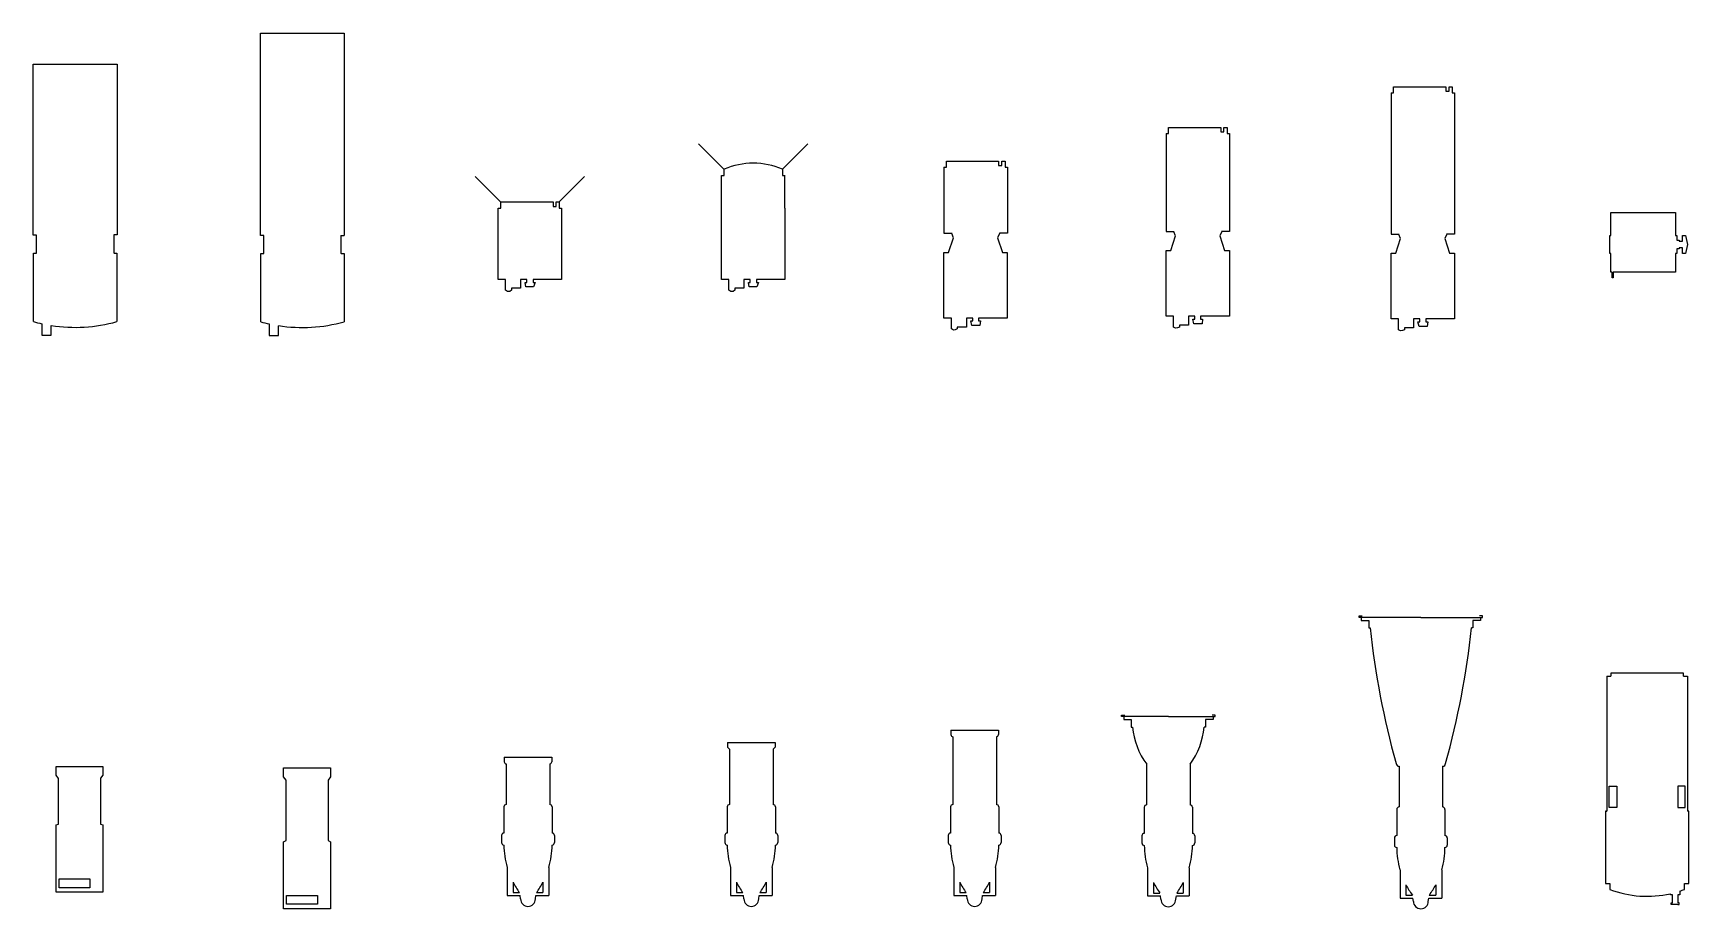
# Model space of a CAD drawing. Extents: x -17897 to 28333, y -5450 to 20354.
# Drawn here: x 10788 to 16348, y 3374 to 6317 of the extents above; entities that cross this region are included whole.
import ezdxf
from ezdxf.enums import TextEntityAlignment as Align

# ---------------------------------------------------------------- set-up
doc = ezdxf.new("R2010")
doc.units = 0
doc.layers.get('0').update_dxf_attribs({"linetype": 'CONTINUOUS'})
doc.layers.add('Lantern Attributes', color=7, linetype='CONTINUOUS')
doc.layers.add('LANTERNS', color=7, linetype='CONTINUOUS')

# ---------------------------------------------------------------- blocks, each defined once
blk = doc.blocks.new('Cadenza12-22')
for p, q in [((-161.8, 603.3), (120, 603.3)), ((-161.8, 28.3), (-161.8, 603.3)), ((120, 603.3), (120, 29.7)), ((-150.8, 28.3), (-161.8, 28.3)), ((-150.8, -31.7), (-150.8, 28.3)), ((108.7, 29.7), (108.7, -30.4)), ((120, 29.7), (108.7, 29.7)), ((-160.8, -261.7), (-160.8, -31.7)), ((-160.8, -31.7), (-150.8, -31.7)), ((109.2, -31.7), (119.2, -31.7)), ((119.2, -31.7), (119.2, -261.7)), ((-132.3, -268.8), (-132.3, -307.3)), ((-100.8, -307.3), (-100.8, -274.7)), ((-132.3, -307.3), (-109.1, -307.3)), ((-109.1, -307.3), (-100.8, -307.3))]:
    blk.add_line(p, q)
for start, end in [(254.4991, 257.7049), (261.2134, 285.5009)]:
    blk.add_arc((-20.8, 243), 523.8, start, end)
for tag, rotation, width, p, p2 in [('COLOUR', 0.1434, 0.994678, (-161.8, 315.8), (120, 316.5)), ('GOBO/IRIS', 0.3116, 0.648751, (-150.8, 28.3), (108.7, 29.7))]:
    blk.add_attdef(tag, text='', height=50, rotation=rotation, dxfattribs=dict(width=width)).set_placement(p, p2, align=Align.FIT)
blk = doc.blocks.new('Cadenza9-15')
for p, q in [((-148.7, 27.7), (-148.7, 707.7)), ((-148.7, 707.7), (133.2, 707.7)), ((133.2, 707.7), (133.2, 27.7)), ((-137.6, 27.7), (-148.7, 27.7)), ((-137.6, -32.3), (-137.6, 27.7)), ((121.9, 27.7), (121.9, -32.3)), ((121.9, 27.7), (133.2, 27.7)), ((-147.6, -262.3), (-147.6, -32.3)), ((-147.6, -32.3), (-137.6, -32.3)), ((122.4, -32.3), (121.9, -32.3)), ((122.4, -32.3), (132.4, -32.3)), ((132.4, -32.3), (132.4, -262.3)), ((-119.2, -269.3), (-119.2, -307.8)), ((-87.6, -307.8), (-87.6, -275.2)), ((-119.2, -307.8), (-95.9, -307.8)), ((-95.9, -307.8), (-87.6, -307.8))]:
    blk.add_line(p, q)
for start, end in [(254.4991, 257.7049), (261.2134, 285.5009)]:
    blk.add_arc((-7.6, 242.5), 523.8, start, end)
for tag, width, p, p2 in [('COLOUR', 0.994675, (-148.7, 367.7), (133.2, 367.7)), ('GOBO/IRIS', 0.648741, (-137.6, 27.7), (121.9, 27.7))]:
    blk.add_attdef(tag, text='', height=50, dxfattribs=dict(width=width)).set_placement(p, p2, align=Align.FIT)
blk = doc.blocks.new('CantataF')
at = {"layer": 'LANTERNS'}
for p, q in [((-92, 140.7), (-176.9, 225.6)), ((105, 140.7), (189.9, 225.6)), ((-100.7, 119.5), (-91.2, 119.5)), ((-100.7, -120.3), (-100.7, 119.5)), ((-91.2, 119.5), (-91.2, 140.3)), ((-91.2, 140.3), (84.3, 140.3)), ((84.3, 140.3), (84.3, 125.2)), ((84.3, 125.2), (94.7, 125.2)), ((94.7, 140.3), (104.2, 140.3)), ((94.7, 125.2), (94.7, 140.3)), ((104.2, 140.3), (104.3, 140.4)), ((104.2, 140.3), (104.3, 140.4)), ((104.2, 140.3), (104.2, 119.5)), ((104.2, 119.5), (112.7, 119.5)), ((104.3, 140.4), (104.4, 140.5)), ((104.4, 140.5), (104.4, 140.6)), ((112.7, 119.5), (112.7, -120.3)), ((-75.1, -120.3), (-100.7, -120.3)), ((-75.1, -156.3), (-75.1, -120.3)), ((-68.4, -160.1), (-75.1, -156.3)), ((-60.8, -160.1), (-68.4, -160.1)), ((-55.2, -155.4), (-60.8, -160.1)), ((-55.2, -149.7), (-55.2, -155.4)), ((-25.7, -149.7), (-55.2, -149.7)), ((-3.9, -120.3), (-25.7, -120.3)), ((-25.7, -120.3), (-25.7, -149.7)), ((-9.6, -129.8), (-3.9, -129.8)), ((-6.8, -145), (-9.6, -129.8)), ((18.8, -145), (-6.8, -145)), ((-3.9, -129.8), (-3.9, -120.3)), ((16.9, -120.3), (16.9, -129.8)), ((112.7, -120.3), (16.9, -120.3)), ((16.9, -129.8), (23.6, -129.8)), ((23.6, -129.8), (18.8, -145))]:
    blk.add_line(p, q, dxfattribs=at)
at = {"layer": 'LANTERNS', "width": 0.753189}
blk.add_attdef('COLOUR', text='', height=50, dxfattribs=at).set_placement((-100.7, -0.4), (112.7, -0.4), align=Align.FIT)
blk = doc.blocks.new('CantataPC')
at = {"layer": 'LANTERNS'}
for p, q in [((-92, 250.7), (-176.9, 335.6)), ((105, 250.7), (189.9, 335.6)), ((-100.7, -120.3), (-100.7, 229.5)), ((-100.7, 229.5), (-91.2, 229.5)), ((-91.2, 229.5), (-91.2, 250.3)), ((104.2, 250.3), (104.2, 229.5)), ((104.2, 229.5), (112.7, 229.5)), ((112.7, 119.5), (112.7, 230.2)), ((112.7, 119.5), (112.7, -120.3)), ((-75.1, -120.3), (-100.7, -120.3)), ((-75.1, -156.3), (-75.1, -120.3)), ((-68.4, -160.1), (-75.1, -156.3)), ((-60.8, -160.1), (-68.4, -160.1)), ((-55.2, -155.4), (-60.8, -160.1)), ((-55.2, -149.7), (-55.2, -155.4)), ((-25.7, -149.7), (-55.2, -149.7)), ((-3.9, -120.3), (-25.7, -120.3)), ((-25.7, -120.3), (-25.7, -149.7)), ((-9.6, -129.8), (-3.9, -129.8)), ((-6.8, -145), (-9.6, -129.8)), ((18.8, -145), (-6.8, -145)), ((-3.9, -129.8), (-3.9, -120.3)), ((16.9, -120.3), (16.9, -129.8)), ((112.7, -120.3), (16.9, -120.3)), ((16.9, -129.8), (23.6, -129.8)), ((23.6, -129.8), (18.8, -145))]:
    blk.add_line(p, q, dxfattribs=at)
blk.add_arc((6.5, 28.5), 242.3, 66.2275, 113.7725, dxfattribs=at)
at = {"layer": 'LANTERNS', "width": 0.753189}
blk.add_attdef('COLOUR', text='', height=50, dxfattribs=at).set_placement((-100.7, 61.1), (112.7, 61.1), align=Align.FIT)
blk = doc.blocks.new('Cantata26-44')
at = {"layer": 'LANTERNS'}
for p, q in [((-103.1, 257.6), (-103.1, 35.2)), ((-103.1, 257.6), (-95, 257.6)), ((-95, 277.9), (80.4, 277.9)), ((-95, 257.6), (-95, 277.9)), ((80.4, 277.9), (80.4, 263)), ((80.4, 263), (91.2, 263)), ((91.2, 277.9), (101.9, 277.9)), ((91.2, 263), (91.2, 277.9)), ((101.9, 277.9), (101.9, 257.6)), ((101.9, 257.6), (110, 257.6)), ((110, 257.6), (110, 35.2)), ((-103.1, 35.2), (-76.1, 35.2)), ((-87.4, -29), (-71.6, 20.2)), ((-71.6, 20.2), (-76.9, 33.9)), ((83.7, 34.4), (77.1, 20.2)), ((77.1, 20.2), (92.9, -29)), ((110, 35.2), (83.1, 35.2)), ((-103.2, -29), (-87.4, -29)), ((-103.2, -250), (-103.2, -29)), ((92.9, -29), (109.6, -29)), ((109.6, -29), (109.6, -250)), ((-78.2, -250), (-103.2, -250)), ((-78.2, -286.2), (-78.2, -250)), ((-28, -250), (-28, -279.7)), ((-6.6, -250), (-28, -250)), ((-13.1, -259.3), (-6.6, -259.3)), ((-9.4, -275.1), (-13.1, -259.3)), ((17.6, -275.1), (-9.4, -275.1)), ((-6.6, -259.3), (-6.6, -250)), ((109.6, -250), (12.9, -250)), ((12.9, -250), (12.9, -259.3)), ((12.9, -259.3), (19.4, -259.3)), ((19.4, -259.3), (17.6, -275.1)), ((-71.6, -290), (-78.2, -286.2)), ((-65.1, -289), (-71.6, -290)), ((-58.6, -286.2), (-65.1, -289)), ((-28, -279.7), (-58.6, -279.7)), ((-58.6, -279.7), (-58.6, -286.2))]:
    blk.add_line(p, q, dxfattribs=at)
for tag, width, p, p2 in [('COLOUR', 0.752273, (-103.1, 146.4), (110, 146.4)), ('GOBO/IRIS', 0.371785, (-71.6, -34.8), (77.1, -34.8))]:
    blk.add_attdef(tag, text='', height=50, dxfattribs=dict(width=width)).set_placement(p, p2, align=Align.FIT)
blk = doc.blocks.new('Cantata18-32')
at = {"layer": 'LANTERNS'}
for p, q in [((-99.1, 391.1), (76.2, 391.1)), ((-99.1, 370.9), (-99.1, 391.1)), ((76.2, 391.1), (76.2, 376.3)), ((87, 391.1), (97.8, 391.1)), ((87, 376.3), (87, 391.1)), ((97.8, 391.1), (97.8, 370.9)), ((-107.2, 370.9), (-107.2, 41.4)), ((-107.2, 370.9), (-99.1, 370.9)), ((76.2, 376.3), (87, 376.3)), ((97.8, 370.9), (105.9, 370.9)), ((105.9, 370.9), (105.9, 41.4)), ((-107.2, 41.4), (-80.2, 41.4)), ((-91.6, -22.7), (-75.8, 26.5)), ((-75.8, 26.5), (-81, 40.2)), ((79.6, 40.7), (73, 26.5)), ((73, 26.5), (88.8, -22.7)), ((105.9, 41.4), (78.9, 41.4)), ((-107.4, -243.8), (-107.4, -22.7)), ((-107.4, -22.7), (-91.6, -22.7)), ((88.8, -22.7), (105.5, -22.7)), ((105.5, -22.7), (105.5, -243.8)), ((-82.3, -243.8), (-107.4, -243.8)), ((-82.3, -280), (-82.3, -243.8)), ((-32.1, -273.5), (-62.7, -273.5)), ((-62.7, -273.5), (-62.7, -280)), ((-32.1, -243.8), (-32.1, -273.5)), ((-10.7, -243.8), (-32.1, -243.8)), ((-17.2, -253.1), (-10.7, -253.1)), ((-13.5, -268.8), (-17.2, -253.1)), ((13.5, -268.8), (-13.5, -268.8)), ((-10.7, -253.1), (-10.7, -243.8)), ((105.5, -243.8), (8.8, -243.8)), ((8.8, -243.8), (8.8, -253.1)), ((8.8, -253.1), (15.3, -253.1)), ((15.3, -253.1), (13.5, -268.8)), ((-75.8, -283.7), (-82.3, -280)), ((-69.3, -282.8), (-75.8, -283.7)), ((-62.7, -280), (-69.3, -282.8))]:
    blk.add_line(p, q, dxfattribs=at)
at = {"width": 0.752273}
blk.add_attdef('COLOUR', text='', height=50, dxfattribs=at).set_placement((-107.2, 206.1), (105.9, 206.1), align=Align.FIT)
at = {"width": 0.401484}
blk.add_attdef('GOBO/IRIS', text='', height=50, rotation=0.1724, dxfattribs=at).set_placement((-81, 40.2), (79.6, 40.7), align=Align.FIT)
blk = doc.blocks.new('Cantata11-26')
at = {"layer": 'LANTERNS'}
for p, q in [((-101.3, 507.1), (-93.2, 507.1)), ((-101.3, 507.1), (-101.3, 32.6)), ((-93.2, 507.1), (-93.2, 527.3)), ((-93.2, 527.3), (82.2, 527.3)), ((82.2, 527.3), (82.2, 512.5)), ((82.2, 512.5), (93, 512.5)), ((93, 527.3), (103.7, 527.3)), ((93, 512.5), (93, 527.3)), ((103.7, 527.3), (103.7, 507.1)), ((103.7, 507.1), (111.8, 507.1)), ((111.8, 507.1), (111.8, 32.6)), ((-101.3, 32.6), (-74.3, 32.6)), ((-85.6, -31.5), (-69.8, 17.7)), ((-69.8, 17.7), (-75.1, 31.4)), ((85.5, 31.9), (78.9, 17.7)), ((78.9, 17.7), (94.7, -31.5)), ((111.8, 32.6), (84.9, 32.6)), ((-101.4, -31.5), (-85.6, -31.5)), ((-101.4, -252.5), (-101.4, -31.5)), ((94.7, -31.5), (111.4, -31.5)), ((111.4, -31.5), (111.4, -252.5)), ((-76.3, -252.5), (-101.4, -252.5)), ((-76.3, -288.8), (-76.3, -252.5)), ((-4.8, -252.5), (-26.2, -252.5)), ((-26.2, -252.5), (-26.2, -282.2)), ((-7.6, -277.6), (-11.3, -261.8)), ((-11.3, -261.8), (-4.8, -261.8)), ((19.4, -277.6), (-7.6, -277.6)), ((-4.8, -261.8), (-4.8, -252.5)), ((14.7, -252.5), (14.7, -261.8)), ((111.4, -252.5), (14.7, -252.5)), ((14.7, -261.8), (21.2, -261.8)), ((21.2, -261.8), (19.4, -277.6)), ((-69.8, -292.5), (-76.3, -288.8)), ((-63.3, -291.5), (-69.8, -292.5)), ((-56.8, -288.8), (-63.3, -291.5)), ((-56.8, -282.2), (-56.8, -288.8)), ((-26.2, -282.2), (-56.8, -282.2))]:
    blk.add_line(p, q, dxfattribs=at)
at = {"layer": 'LANTERNS', "width": 0.752273}
blk.add_attdef('COLOUR', text='', height=50, dxfattribs=at).set_placement((-101.3, 269.9), (111.8, 269.9), align=Align.FIT)
at = {"layer": 'LANTERNS', "width": 0.399952}
blk.add_attdef('GOBO/IRIS', text='', height=50, rotation=0.4324, dxfattribs=at).set_placement((-75.1, 31.4), (84.9, 32.6), align=Align.FIT)
blk = doc.blocks.new('Coda1')
at = {"layer": 'LANTERNS'}
for p, q in [((-113.7, 27.8), (-113.7, 105.4)), ((-113.7, 105.4), (103.9, 105.4)), ((103.9, 105.4), (103.9, 27.8)), ((-116.9, 27.8), (-113.7, 27.8)), ((-116.9, -17.2), (-116.9, 27.8)), ((103.9, 27.8), (108, 27.8)), ((108, 27.8), (108, 12.2)), ((108, 12.2), (115.4, 12.2)), ((115.4, 12.2), (115.4, 9)), ((115.4, 9), (126.9, 9)), ((126.9, 27.8), (137.5, 27.8)), ((126.9, 9), (126.9, 27.8)), ((137.5, 27.8), (143.2, -2.5)), ((-116.9, -32.7), (-116.9, -17.2)), ((-113.7, -32.7), (-116.9, -32.7)), ((-113.7, -95.7), (-113.7, -32.7)), ((108, -32.7), (103.9, -32.7)), ((103.9, -32.7), (103.9, -95.7)), ((108, -17.2), (108, -32.7)), ((115.4, -17.2), (108, -17.2)), ((115.4, -13.9), (115.4, -17.2)), ((126.9, -13.9), (115.4, -13.9)), ((126.9, -32.7), (126.9, -13.9)), ((137.5, -32.7), (126.9, -32.7)), ((143.2, -2.5), (137.5, -32.7)), ((-109.6, -95.7), (-113.7, -95.7)), ((-109.6, -114.5), (-109.6, -95.7)), ((-106.3, -95.7), (-106.3, -114.5)), ((103.9, -95.7), (-106.3, -95.7)), ((-106.3, -114.5), (-109.6, -114.5))]:
    blk.add_line(p, q, dxfattribs=at)
at = {"layer": 'LANTERNS', "width": 0.705617}
blk.add_attdef('COLOUR', text='', height=50, dxfattribs=at).set_placement((-104.8, -32.8), (95.1, -32.8), align=Align.FIT)
blk = doc.blocks.new('Quartet25')
at = {"layer": 'LANTERNS'}
for p, q in [((-84.8, 215.1), (-84.8, 244.2)), ((-84.8, 244.2), (72.7, 244.2)), ((72.7, 244.2), (72.7, 215.1)), ((-76.8, 203.1), (-84.8, 215.1)), ((-76.8, 50.4), (-76.8, 203.1)), ((72.7, 215.1), (64.7, 204.1)), ((64.7, 204.1), (64.7, 50.4)), ((-84.8, 47.4), (-76.8, 50.4)), ((-84.8, -178.5), (-84.8, 47.4)), ((64.7, 50.4), (72.7, 47.4)), ((72.7, 47.4), (72.7, -178.5)), ((-74.8, -163.4), (-74.8, -133.3)), ((-74.8, -133.3), (28.6, -133.3)), ((28.6, -163.4), (-74.8, -163.4)), ((28.6, -133.3), (28.6, -163.4)), ((72.7, -178.5), (-84.8, -178.5))]:
    blk.add_line(p, q, dxfattribs=at)
at = {"layer": 'LANTERNS', "flags": 4}
for tag, width, p, p2 in [('COLOUR', 0.494923, (-76.8, 126.7), (63.4, 126.7)), ('GOBO/IRIS', 0.353672, (-76.8, 0.1), (64.7, 0.1))]:
    blk.add_attdef(tag, text='', height=50, dxfattribs=dict(at, width=width)).set_placement(p, p2, align=Align.FIT)
blk = doc.blocks.new('Quartet22')
at = {"layer": 'LANTERNS'}
for p, q in [((-70.6, 209.6), (-70.6, 239.1)), ((-70.6, 239.1), (87.2, 239.1)), ((87.2, 239.1), (87.2, 209.6)), ((-62.2, 198.1), (-70.6, 209.6)), ((-62.2, -5.1), (-62.2, 198.1)), ((87.2, 209.6), (78.8, 198.1)), ((78.8, 198.1), (78.8, -5.1)), ((-70.6, -9.3), (-62.2, -5.1)), ((-70.6, -234.6), (-70.6, -9.3)), ((78.8, -5.1), (87.2, -9.3)), ((87.2, -9.3), (87.2, -234.6)), ((-61.1, -218.8), (-61.1, -189.3)), ((-61.1, -189.3), (43, -189.3)), ((43, -218.8), (-61.1, -218.8)), ((43, -189.3), (43, -218.8)), ((87.2, -234.6), (-70.6, -234.6))]:
    blk.add_line(p, q, dxfattribs=at)
at = {"layer": 'LANTERNS', "flags": 4}
for tag, width, p, p2 in [('COLOUR', 0.493358, (-62.2, 96.5), (77.6, 96.5)), ('GOBO/IRIS', 0.352377, (-62.2, -52.1), (78.8, -52.1))]:
    blk.add_attdef(tag, text='', height=50, dxfattribs=dict(at, width=width)).set_placement(p, p2, align=Align.FIT)
blk = doc.blocks.new('SLFixedBeam')
at = {"layer": 'LANTERNS'}
for p, q in [((-80, 274.7), (80, 274.7)), ((-80, 274.7), (-80, 259.7)), ((-72.9, 252.6), (-72.9, 116)), ((-11.5, 274.7), (11.5, 274.7)), ((72.9, 252.6), (72.9, 116)), ((80, 274.7), (80, 259.7)), ((-80.9, 108), (-80.9, 20)), ((80.9, 108), (80.9, 20)), ((-88.9, 12), (-88.9, -12)), ((88.9, 12), (88.9, -12)), ((-70, -95.2), (-70, -190)), ((70, -95.2), (70, -190)), ((-50, -145.1), (-50, -180)), ((50, -145.1), (50, -180)), ((-70, -190), (-26.8, -190)), ((-50, -180), (-28.4, -180)), ((-25, -201), (-26.8, -190)), ((25, -201), (26.8, -190)), ((26.8, -190), (70, -190)), ((28.4, -180), (50, -180))]:
    blk.add_line(p, q, dxfattribs=at)
for centre, radius, start, end in [((-72.9, 259.7), 7.07, 180, 270), ((72.9, 259.7), 7.07, 270, 0), ((-72.9, 108), 8, 90, 180), ((72.9, 108), 8, 0, 90), ((-80.9, 12), 8, 90, 180), ((80.9, 12), 8, 0, 90), ((-80.9, -12), 8, 180, 270), ((193.8, -18.4), 274.8, 180.3294, 196.2172), ((-193.8, -18.4), 274.8, 343.7828, 359.6706), ((80.9, -12), 8, 270, 0), ((193.8, -18.4), 274.8, 207.4488, 216.018), ((-193.8, -18.4), 274.8, 323.982, 332.5512), ((0, -201), 25, 180, 0)]:
    blk.add_arc(centre, radius, start, end, dxfattribs=at)
at = {"layer": 'LANTERNS', "flags": 4}
for tag, width, p, p2 in [('COLOUR', 0.514792, (-72.9, 131.7), (72.9, 131.7)), ('GOBO/IRIS', 0.364645, (-72.9, 22.8), (72.9, 22.8))]:
    blk.add_attdef(tag, text='', height=50, dxfattribs=dict(at, width=width)).set_placement(p, p2, align=Align.FIT)
at = {"layer": 'LANTERNS', "width": 0.545455, "flags": 4}
blk.add_attdef('BEAM', text='', height=50, rotation=360, dxfattribs=at).set_placement((-50, -145.1), (50, -145.1), align=Align.FIT)
blk = doc.blocks.new('SL23-50')
at = {"layer": 'Lantern Attributes'}
for p, q in [((-80, 309), (-72.9, 301.9)), ((80, 309), (72.9, 301.9)), ((26.8, -190), (70, -190))]:
    blk.add_line(p, q, dxfattribs=at)
at = {"layer": 'LANTERNS'}
for p, q in [((-80, 324), (80, 324)), ((-80, 324), (-80, 309)), ((-72.9, 301.9), (-72.9, 116)), ((-11.5, 324), (11.5, 324)), ((72.9, 301.9), (72.9, 116)), ((80, 324), (80, 309)), ((-80.9, 108), (-80.9, 20)), ((80.9, 108), (80.9, 20)), ((-88.9, 12), (-88.9, -12)), ((88.9, 12), (88.9, -12)), ((-70, -95.2), (-70, -190)), ((70, -95.2), (70, -190)), ((-50, -145.1), (-50, -180)), ((50, -145.1), (50, -180)), ((-70, -190), (-26.8, -190)), ((-50, -180), (-28.4, -180)), ((-25, -201), (-26.8, -190)), ((25, -201), (26.8, -190)), ((28.4, -180), (50, -180))]:
    blk.add_line(p, q, dxfattribs=at)
for centre, radius, start, end in [((-72.9, 108), 8, 90, 180), ((72.9, 108), 8, 0, 90), ((-80.9, 12), 8, 90, 180), ((80.9, 12), 8, 0, 90), ((-80.9, -12), 8, 180, 270), ((193.8, -18.4), 274.8, 180.3294, 196.2172), ((-193.8, -18.4), 274.8, 343.7828, 359.6706), ((80.9, -12), 8, 270, 0), ((193.8, -18.4), 274.8, 207.4488, 216.018), ((-193.8, -18.4), 274.8, 323.982, 332.5512), ((0, -201), 25, 180, 0)]:
    blk.add_arc(centre, radius, start, end, dxfattribs=at)
at = {"layer": 'Lantern Attributes', "flags": 4}
for tag, width, p, p2 in [('COLOUR', 0.514792, (-72.9, 209), (72.9, 209)), ('GOBO/IRIS', 0.364645, (-72.9, 21.3), (72.9, 21.3))]:
    blk.add_attdef(tag, text='', height=50, dxfattribs=dict(at, width=width)).set_placement(p, p2, align=Align.FIT)
blk = doc.blocks.new('SL15-32')
at = {"layer": 'LANTERNS'}
for p, q in [((-80, 366), (80, 366)), ((-80, 366), (-80, 351)), ((-72.9, 343.9), (-72.9, 116)), ((-11.5, 366), (11.5, 366)), ((72.9, 343.9), (72.9, 116)), ((80, 366), (80, 351)), ((-80.9, 108), (-80.9, 20)), ((80.9, 108), (80.9, 20)), ((-88.9, 12), (-88.9, -12)), ((88.9, 12), (88.9, -12)), ((-70, -95.2), (-70, -190)), ((70, -95.2), (70, -190)), ((-50, -145.1), (-50, -180)), ((50, -145.1), (50, -180)), ((-70, -190), (-26.8, -190)), ((-50, -180), (-28.4, -180)), ((-25, -201), (-26.8, -190)), ((25, -201), (26.8, -190)), ((26.8, -190), (70, -190)), ((28.4, -180), (50, -180))]:
    blk.add_line(p, q, dxfattribs=at)
for centre, radius, start, end in [((-72.9, 351), 7.07, 180, 270), ((72.9, 351), 7.07, 270, 0), ((-72.9, 108), 8, 90, 180), ((72.9, 108), 8, 0, 90), ((-80.9, 12), 8, 90, 180), ((80.9, 12), 8, 0, 90), ((-80.9, -12), 8, 180, 270), ((193.8, -18.4), 274.8, 180.3294, 196.2172), ((-193.8, -18.4), 274.8, 343.7828, 359.6706), ((80.9, -12), 8, 270, 0), ((193.8, -18.4), 274.8, 207.4488, 216.018), ((-193.8, -18.4), 274.8, 323.982, 332.5512), ((0, -201), 25, 180, 0)]:
    blk.add_arc(centre, radius, start, end, dxfattribs=at)
at = {"layer": 'LANTERNS', "flags": 4}
for tag, width, p, p2 in [('COLOUR', 0.514792, (-72.9, 230), (72.9, 230)), ('GOBO/IRIS', 0.404645, (-80.9, 20), (80.9, 20))]:
    blk.add_attdef(tag, text='', height=50, dxfattribs=dict(at, width=width)).set_placement(p, p2, align=Align.FIT)
blk = doc.blocks.new('Toccata1538')
for p, q in [((-131.4, 336.5), (-131.4, -117.1)), ((-131.4, 336.5), (-118.9, 336.5)), ((126.1, 346.5), (-118.9, 346.5)), ((-118.9, 346.5), (-118.9, 336.5)), ((126.1, 336.5), (126.1, 346.5)), ((126.1, 336.5), (138.6, 336.5)), ((138.6, 336.5), (138.6, -117.1)), ((-136.4, -119.1), (-136.4, -360.7)), ((-134.4, -117.1), (-131.4, -117.1)), ((141.6, -117.1), (138.6, -117.1)), ((143.6, -360.7), (143.6, -119.1)), ((-136.4, -360.7), (-121.4, -360.7)), ((-121.4, -360.7), (-121.4, -380.5)), ((113, -386), (113, -398.7)), ((128.6, -380.5), (128.6, -360.7)), ((128.6, -360.7), (143.6, -360.7)), ((81.7, -398.7), (81.7, -394.6)), ((88.8, -398.7), (81.7, -398.7)), ((84.3, -430.5), (84.3, -425.5)), ((84.3, -425.5), (88.8, -425.5)), ((88.8, -430.5), (84.3, -430.5)), ((88.8, -425.5), (88.8, -398.7)), ((106.9, -430.5), (88.8, -430.5)), ((106.9, -398.7), (106.9, -425.5)), ((113, -398.7), (106.9, -398.7)), ((111.3, -425.5), (106.9, -425.5)), ((106.9, -430.5), (111.3, -430.5)), ((111.3, -430.5), (111.3, -425.5))]:
    blk.add_line(p, q)
for points in [[(-98.7, -104.7), (-123.8, -104.7), (-123.8, -33.9), (-98.7, -33.9)], [(106, -104.7), (131.1, -104.7), (131.1, -33.9), (106, -33.9)]]:
    blk.add_lwpolyline(points, close=True)
for centre, radius, start, end in [((-134.4, -119.1), 2, 90, 180), ((141.6, -119.1), 2, 0, 90), ((3.6, -51), 352.4, 249.2245, 282.8039), ((3.6, -51), 352.4, 288.0861, 290.7755)]:
    blk.add_arc(centre, radius, start, end)
at = {"flags": 4}
for tag, p in [('COLOUR', (0, 253)), ('GOBO/IRIS', (5.5, -18.4))]:
    blk.add_attdef(tag, text='', height=50, dxfattribs=at).set_placement(p, align=Align.CENTER)
blk = doc.blocks.new('SL5')
at = {"layer": 'LANTERNS'}
for p, q in [((-207.5, 757.9), (-196.6, 757.9)), ((-207.5, 752.6), (-207.5, 757.9)), ((-200, 752.6), (-207.5, 752.6)), ((-200, 752.6), (-200, 742.6)), ((0, 752.6), (-200, 752.6)), ((-200, 742.6), (-175, 742.6)), ((-175, 742.6), (-175, 717.6)), ((0, 752.6), (200, 752.6)), ((200, 742.6), (175, 742.6)), ((175, 742.6), (175, 717.6)), ((207.5, 757.9), (196.6, 757.9)), ((200, 752.6), (200, 742.6)), ((200, 752.6), (207.5, 752.6)), ((207.5, 752.6), (207.5, 757.9)), ((-175, 717.6), (-170, 717.6)), ((175, 717.6), (170, 717.6)), ((-82.9, 262.6), (-82.9, 262.6)), ((-72.9, 252.6), (-72.9, 116)), ((72.9, 252.6), (72.9, 116)), ((72.9, 252.6), (72.9, 252.6)), ((82.9, 262.6), (82.9, 262.6)), ((-80.9, 108), (-80.9, 20)), ((80.9, 108), (80.9, 20)), ((-88.9, 12), (-88.9, -12)), ((88.9, 12), (88.9, -12)), ((-70, -95.2), (-70, -190)), ((70, -95.2), (70, -190)), ((-50, -145.1), (-50, -180)), ((50, -145.1), (50, -180)), ((-70, -190), (-26.8, -190)), ((-50, -180), (-28.4, -180)), ((-25, -201), (-26.8, -190)), ((25, -201), (26.8, -190)), ((26.8, -190), (70, -190)), ((28.4, -180), (50, -180))]:
    blk.add_line(p, q, dxfattribs=at)
for centre, radius, start, end in [((2551.1, 1002.5), 2736, 185.977, 195.6899), ((-2551.1, 1002.5), 2736, 344.3101, 354.023), ((-72.9, 262.6), 10, 180, 270), ((72.9, 262.6), 10, 270, 0), ((-72.9, 108), 8, 90, 180), ((72.9, 108), 8, 0, 90), ((-80.9, 12), 8, 90, 180), ((80.9, 12), 8, 0, 90), ((-80.9, -12), 8, 180, 270), ((193.8, -18.4), 274.8, 180.3294, 196.2172), ((-193.8, -18.4), 274.8, 343.7828, 359.6706), ((80.9, -12), 8, 270, 0), ((193.8, -18.4), 274.8, 207.4488, 216.018), ((-193.8, -18.4), 274.8, 323.982, 332.5512), ((0, -201), 25, 180, 0)]:
    blk.add_arc(centre, radius, start, end, dxfattribs=at)
at = {"layer": 'LANTERNS', "flags": 4}
for tag, width, p, p2 in [('COLOUR', 0.514792, (-72.9, 677.1), (72.9, 677.1)), ('GOBO/IRIS', 0.364645, (-72.9, 22.8), (72.9, 22.8))]:
    blk.add_attdef(tag, text='', height=50, dxfattribs=dict(at, width=width)).set_placement(p, p2, align=Align.FIT)
blk = doc.blocks.new('SL10')
at = {"layer": 'LANTERNS'}
for p, q in [((-156.9, 413.5), (-156.9, 418.8)), ((-156.9, 418.8), (-146, 418.8)), ((-149.4, 413.5), (-156.9, 413.5)), ((0.6, 413.5), (-149.4, 413.5)), ((-149.4, 413.5), (-149.4, 403.5)), ((-149.4, 403.5), (-124.4, 403.5)), ((-124.4, 403.5), (-124.4, 378.5)), ((0.6, 413.5), (150.6, 413.5)), ((125.6, 403.5), (125.6, 378.5)), ((150.6, 403.5), (125.6, 403.5)), ((158.1, 418.8), (147.2, 418.8)), ((150.6, 413.5), (158.1, 413.5)), ((150.6, 413.5), (150.6, 403.5)), ((158.1, 413.5), (158.1, 418.8)), ((-124.4, 378.5), (-119.4, 378.5)), ((125.6, 378.5), (120.6, 378.5)), ((-72.3, 253.5), (-72.3, 116.9)), ((73.5, 253.5), (73.5, 116.9)), ((-80.3, 108.9), (-80.3, 20.9)), ((81.5, 108.9), (81.5, 20.9)), ((-88.3, 12.9), (-88.3, -11.1)), ((89.5, 12.9), (89.5, -11.1)), ((-69.4, -94.2), (-69.4, -189.1)), ((70.6, -94.2), (70.6, -189.1)), ((-49.4, -144.1), (-49.4, -179.1)), ((50.6, -144.1), (50.6, -179.1)), ((-69.4, -189.1), (-26.2, -189.1)), ((-49.4, -179.1), (-27.8, -179.1)), ((-24.4, -200.1), (-26.2, -189.1)), ((25.6, -200.1), (27.4, -189.1)), ((27.4, -189.1), (70.6, -189.1)), ((29, -179.1), (50.6, -179.1))]:
    blk.add_line(p, q, dxfattribs=at)
for centre, radius, start, end in [((122.2, 398.1), 242.3, 184.6379, 216.6317), ((-120.9, 398.1), 242.3, 323.3683, 355.3621), ((-72.3, 108.9), 8, 90, 180), ((73.5, 108.9), 8, 0, 90), ((-80.3, 12.9), 8, 90, 180), ((81.5, 12.9), 8, 0, 90), ((-80.3, -11.1), 8, 180, 270), ((194.5, -17.5), 274.8, 180.3294, 196.2172), ((-193.2, -17.5), 274.8, 343.7828, 359.6706), ((81.5, -11.1), 8, 270, 0), ((194.5, -17.5), 274.8, 207.4488, 216.018), ((-193.2, -17.5), 274.8, 323.982, 332.5512), ((0.6, -200.1), 25, 180, 0)]:
    blk.add_arc(centre, radius, start, end, dxfattribs=at)
at = {"layer": 'LANTERNS', "flags": 4}
for tag, width, p, p2 in [('COLOUR', 0.514792, (-72.3, 349.8), (73.5, 349.8)), ('GOBO/IRIS', 0.364645, (-72.3, 23.7), (73.5, 23.7))]:
    blk.add_attdef(tag, text='', height=50, dxfattribs=dict(at, width=width)).set_placement(p, p2, align=Align.FIT)

msp = doc.modelspace()

# ---------------------------------------------------------------- block references
at = {"layer": 'LANTERNS', "color": 0}
for name, p in [('Cadenza9-15', (11700, 5609.1)), ('Cadenza12-22', (10950, 5609.1)), ('Cantata11-26', (15450, 5609.1)), ('Cantata18-32', (14700, 5609.1)), ('CantataPC', (13200, 5609.1)), ('Cantata26-44', (13950, 5609.1)), ('CantataF', (12450, 5609.1)), ('Coda1', (16200, 5609.1)), ('SL5', (15448.3, 3600.9)), ('Toccata1538', (16204.7, 3820.2)), ('SL10', (14599.8, 3607)), ('SL15-32', (13950, 3609.1)), ('SL23-50', (13200, 3609.1)), ('Quartet25', (10950, 3609.1)), ('Quartet22', (11700, 3609.1)), ('SLFixedBeam', (12450, 3609.1))]:
    msp.add_blockref(name, p, dxfattribs=at)

doc.saveas('drawing.dxf')
